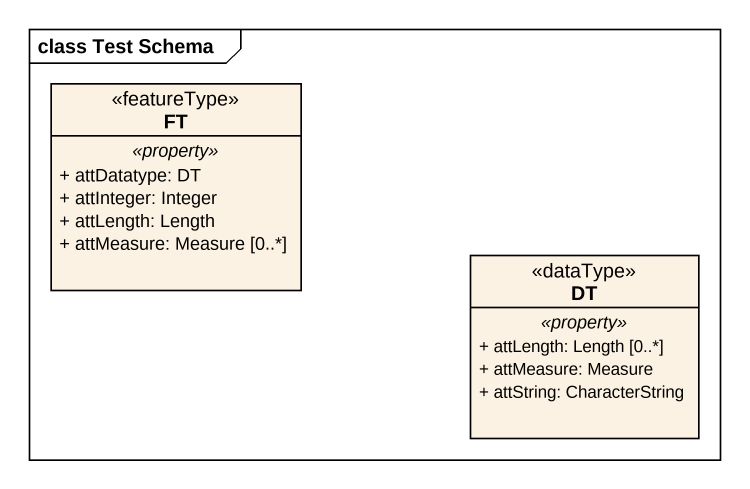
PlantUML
@startuml
mainframe class Test Schema
hide circle
hide empty members
skinparam classAttributeIconSize 0
class FT <<featureType>> {
  .. <<property>> ..
  + attDatatype: DT
  + attInteger: Integer
  + attLength: Length
  + attMeasure: Measure [0..*]
}
class DT <<dataType>> {
  .. <<property>> ..
  + attLength: Length [0..*]
  + attMeasure: Measure
  + attString: CharacterString
}
@enduml
